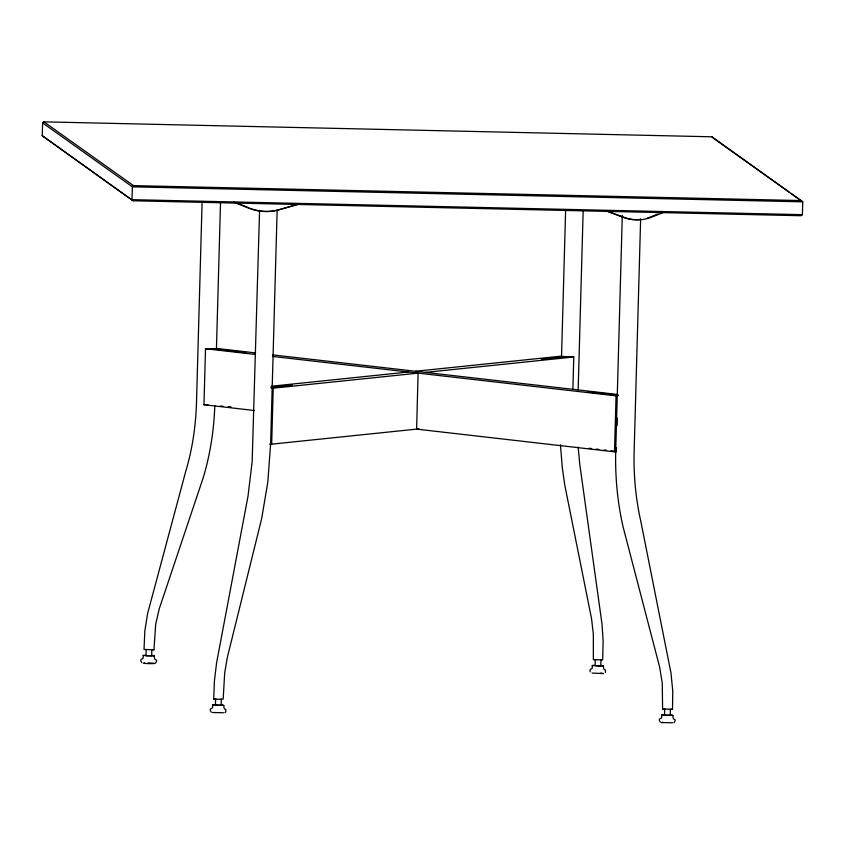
<?xml version="1.0" encoding="UTF-8"?>
<svg xmlns="http://www.w3.org/2000/svg" width="845" height="845" viewBox="0 0 845 845"><rect width="100%" height="100%" fill="white"/><g stroke="black" fill="none" stroke-linecap="round" stroke-linejoin="round"><path stroke-width="1.27" d="M42.25 135.728L42.609 122.905L43.908 121.849L711.944 136.795L802.75 201.839L802.391 214.662L801.092 215.728L133.056 200.783L42.25 135.728L133.056 200.783M145.013 655.329L143.164 655.466L143.09 658.371L141.041 659.459L140.703 660.61L141.78 662.681M151.836 649.731L151.667 655.815L147.315 655.804L145.974 655.583L146.143 649.499M202.113 201.48L196.462 403.773C195.691 426.503 192.354 449.149 185.847 470.961L147.558 613.745L144.822 631.109L144.02 649.425L153.948 649.805L155.702 624.202L159.198 608.928L203.402 477.161C210.299 453.976 213.965 429.915 214.799 405.748M151.794 655.477C156.568 655.012 152.533 659.216 156.367 660.093L156.642 661.276L155.448 663.251M254.345 410.501L203.962 404.723L205.525 348.742L213.447 348.753L246.201 352.492L244.015 352.481M216.426 349.312L220.534 202.187M214.472 704.793L212.634 704.931L212.549 707.835L210.5 708.923L210.162 710.075L211.25 712.145M277.139 210.352L270.611 444.164L267.812 482.125L261.654 518.65L227.326 657.452L224.654 673.296L223.186 699.1L216.331 699.301L213.722 699.058L214.44 680.679L216.584 662.892L247.997 496.311L252.159 461.676L259.584 210.257M215.602 698.963L215.433 705.047L218.538 705.343L221.126 705.279L221.295 699.195M221.253 704.941C226.037 704.476 222.003 708.68 225.837 709.557L225.773 711.891L224.907 712.715M269.618 444.047L271.657 444.164L273.22 388.182L418.095 373.141L416.617 429.123L614.495 451.832L616.322 451.8L616.438 447.892M561.524 357.044L565.632 209.919M572.868 389.524L573.776 356.981L565.453 356.632L541.339 359.093L567.322 356.77M578.16 389.978L583.145 211.324M594.12 665.374L592.282 665.511L592.208 668.427L590.148 669.504L590.085 671.838M578.17 447.058L579.702 463.789L601.989 623.927L603.14 641.366L602.675 659.924L593.37 659.639L593.338 633.993L591.532 618.614L564.819 485.262L562.316 467.908L560.457 444.84M595.26 659.554L595.091 665.628L598.197 665.934L600.784 665.871L600.953 659.787M600.911 665.533C605.685 665.068 601.651 669.272 605.485 670.148L605.421 672.483M614.495 451.832L616.058 395.851L272.417 356.41M622.3 215.433L615.688 451.885C615.139 477.013 617.484 502.205 623.05 526.731L659.649 667.117L662.269 683.087L662.586 708.934L672.514 709.314L672.747 690.925L670.983 673.053L640.911 521.777C635.767 499.099 633.592 475.83 634.109 452.593L640.637 218.77M617.051 425.764L617.272 417.948M663.568 714.828L661.73 714.965L661.646 717.88L659.596 718.958L659.258 720.109L660.346 722.179M670.402 709.24L670.222 715.324L665.881 715.314L664.529 715.081L664.698 708.997M670.36 714.986C675.134 714.521 671.099 718.725 674.933 719.602L675.208 720.785L674.014 722.75M213.722 699.058L215.771 698.773M801.514 200.571L133.478 185.625L132.39 186.84L132.031 199.663L802.391 214.662M651.886 216.404L657.928 214.017M662.85 212.729L651.96 217.038A56.108 45.767 -83.5 0 1 624.339 217.45L607.196 211.039M298.94 203.93L278.85 209.729A56.108 50.837 84.1 0 1 248.219 208.007L233.885 202.166M298.634 204.194L279.79 209.634A56.108 50.837 84.1 0 1 250.395 208.388M213.88 348.774L217.577 348.552L255.612 352.925M271.118 386.26L408.315 372.022M415.539 371.261L560.415 356.231L564.999 356.632M271.298 387.126L290.004 385.225M271.129 387.517L292.296 385.309L289.972 385.183M425.331 372.391L573.776 356.981M271.657 444.164L419.004 428.869M145.974 655.583L146.893 655.509M154.466 655.931L143.164 655.466M144.77 662.902C137.122 663.821 167.12 663.927 148.086 662.902M603.583 665.987L592.282 665.511M223.936 705.395L212.634 704.931M664.529 715.081L665.459 715.018M673.032 715.44L661.73 714.965M663.325 722.401L661.477 722.538L672.546 722.792M662.586 708.934L664.656 708.786M589.673 391.922L587.433 391.922L618.466 395.481M616.058 395.851L617.896 395.819M203.962 404.723L208.007 404.744M541.846 359.083L543.705 359.188M271.182 388.066L273.22 388.182M600.721 673.106L603.414 673.571L592.028 673.085M272.671 354.879L617.611 394.457M589.535 391.89L618.054 395.185M211.768 348.774L244.099 352.523M205.525 348.742L255.37 354.456M228.266 406.836L230.843 407.132M589.007 448.23L591.595 448.526M610.946 450.744L613.523 451.04M220.566 405.98L223.143 406.276M228.319 406.867L230.907 407.163M596.221 449.086L598.799 449.382M603.974 449.973L606.562 450.269M671.669 709.061L672.514 709.314M153.114 649.552L153.948 649.805M605.907 210.891L623.05 217.302A56.108 45.767 -83.5 0 0 640.299 219.478M236.03 202.557L249.169 207.912M714.036 138.664L788.86 191.942M790.994 193.473L802.75 201.839L132.39 186.84L42.609 122.905M43.908 121.849L133.478 185.625M223.439 712.747L212.38 712.504M711.944 136.795L712.969 137.904M650.671 216.89A56.108 45.767 -83.5 0 1 647.259 218.073"/></g></svg>
